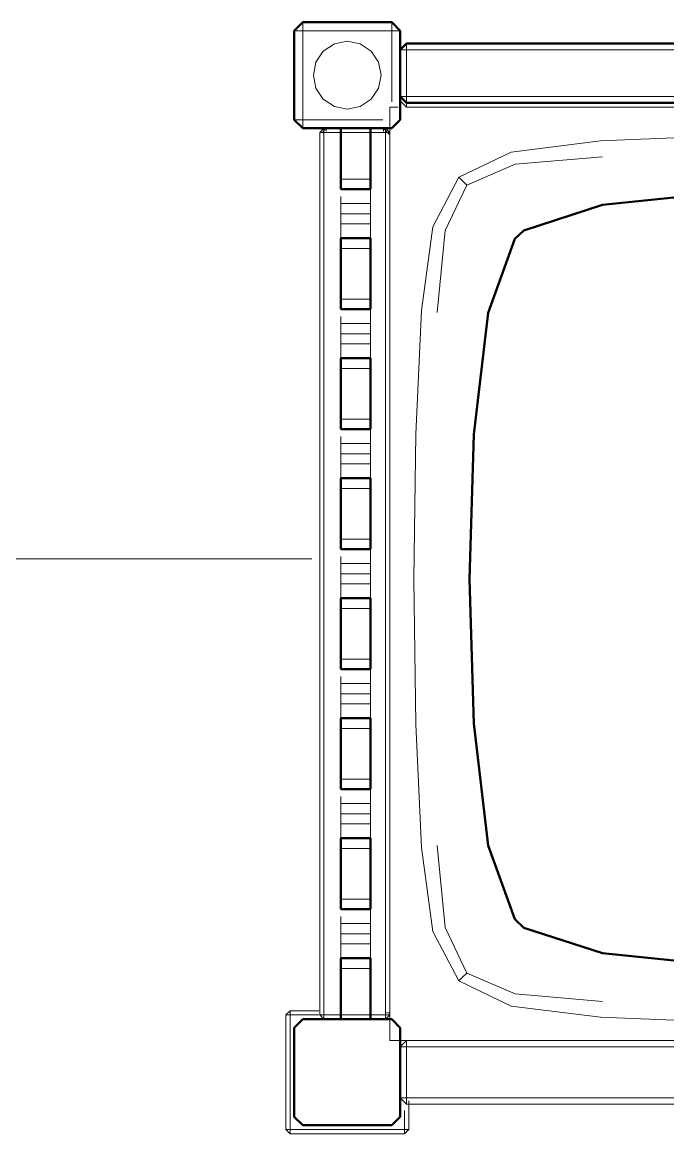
# Model space of a CAD drawing. Header units: metres. Extents: x 10 to 831, y 10 to 584.
# Drawn here: x 663.09 to 673.33, y 457.63 to 475.1 of the extents above; entities that cross this region are included whole.
import ezdxf

# ---------------------------------------------------------------- set-up
doc = ezdxf.new("R2010")
doc.units = ezdxf.units.M
doc.layers.add('CUT', color=7, linetype='Continuous', lineweight=50)
doc.layers.add('VIS', color=8, linetype='Continuous', lineweight=13)

msp = doc.modelspace()

# ---------------------------------------------------------------- linework, layer by layer
at = {"layer": 'CUT'}
for p, q in [((667.367, 474.967), (667.5, 475.1)), ((667.5, 475.1), (668.9, 475.1)), ((668.9, 475.1), (669.033, 474.967)), ((667.367, 473.567), (667.367, 474.967)), ((669.033, 474.967), (669.033, 473.567)), ((669.033, 474.667), (669.133, 474.767)), ((669.133, 474.767), (673.333, 474.767)), ((669.033, 473.933), (669.033, 474.667)), ((669.133, 473.833), (669.033, 473.933)), ((673.333, 473.833), (669.133, 473.833)), ((667.5, 473.433), (667.367, 473.567)), ((669.033, 473.567), (668.9, 473.433)), ((668.9, 473.433), (667.5, 473.433)), ((668.1, 472.984), (668.1, 473.433)), ((668.1, 473.433), (668.567, 473.433)), ((668.567, 473.433), (668.567, 472.984)), ((668.1, 472.634), (668.1, 472.984)), ((668.567, 472.984), (668.567, 472.634)), ((668.1, 472.586), (668.1, 472.634)), ((668.1, 472.492), (668.1, 472.586)), ((668.1, 472.475), (668.1, 472.492)), ((668.567, 472.475), (668.1, 472.475)), ((668.567, 472.634), (668.567, 472.586)), ((668.567, 472.586), (668.567, 472.492)), ((668.567, 472.492), (668.567, 472.475)), ((672.215, 472.228), (673.333, 472.344)), ((670.977, 471.829), (672.215, 472.228)), ((670.835, 471.696), (670.977, 471.829)), ((668.1, 471.689), (668.1, 471.706)), ((668.1, 471.706), (668.567, 471.706)), ((668.1, 471.325), (668.1, 471.689)), ((668.567, 471.706), (668.567, 471.689)), ((668.567, 471.689), (668.567, 471.325)), ((670.413, 470.535), (670.835, 471.696)), ((668.1, 470.971), (668.1, 471.325)), ((668.567, 471.325), (668.567, 470.971)), ((668.1, 470.606), (668.1, 470.971)), ((668.567, 470.971), (668.567, 470.606)), ((668.1, 470.589), (668.1, 470.606)), ((668.567, 470.589), (668.1, 470.589)), ((668.567, 470.606), (668.567, 470.589)), ((670.19, 468.62), (670.413, 470.535)), ((668.1, 469.803), (668.1, 469.82)), ((668.1, 469.82), (668.567, 469.82)), ((668.1, 469.439), (668.1, 469.803)), ((668.567, 469.82), (668.567, 469.803)), ((668.567, 469.803), (668.567, 469.439)), ((668.1, 469.085), (668.1, 469.439)), ((668.567, 469.439), (668.567, 469.085)), ((668.1, 468.72), (668.1, 469.085)), ((668.567, 469.085), (668.567, 468.72)), ((668.1, 468.704), (668.1, 468.72)), ((668.567, 468.704), (668.1, 468.704)), ((668.567, 468.72), (668.567, 468.704)), ((670.123, 466.35), (670.19, 468.62)), ((668.1, 467.918), (668.1, 467.934)), ((668.1, 467.934), (668.567, 467.934)), ((668.567, 467.934), (668.567, 467.918)), ((668.1, 467.553), (668.1, 467.918)), ((668.567, 467.918), (668.567, 467.553)), ((668.1, 467.199), (668.1, 467.553)), ((668.567, 467.553), (668.567, 467.199)), ((668.1, 466.835), (668.1, 467.199)), ((668.567, 467.199), (668.567, 466.835)), ((668.1, 466.818), (668.1, 466.835)), ((668.567, 466.818), (668.1, 466.818)), ((668.567, 466.835), (668.567, 466.818)), ((670.19, 464.08), (670.123, 466.35)), ((668.1, 466.032), (668.1, 466.049)), ((668.1, 466.049), (668.567, 466.049)), ((668.1, 465.668), (668.1, 466.032)), ((668.567, 466.049), (668.567, 466.032)), ((668.567, 466.032), (668.567, 465.668)), ((668.1, 465.313), (668.1, 465.668)), ((668.567, 465.668), (668.567, 465.313)), ((668.1, 464.949), (668.1, 465.313)), ((668.567, 465.313), (668.567, 464.949)), ((668.1, 464.932), (668.1, 464.949)), ((668.567, 464.932), (668.1, 464.932)), ((668.567, 464.949), (668.567, 464.932)), ((668.1, 464.146), (668.1, 464.163)), ((668.1, 464.163), (668.567, 464.163)), ((668.1, 463.782), (668.1, 464.146)), ((668.567, 464.163), (668.567, 464.146)), ((668.567, 464.146), (668.567, 463.782)), ((670.413, 462.165), (670.19, 464.08)), ((668.1, 463.428), (668.1, 463.782)), ((668.567, 463.782), (668.567, 463.428)), ((668.1, 463.063), (668.1, 463.428)), ((668.567, 463.428), (668.567, 463.063)), ((668.1, 463.047), (668.1, 463.063)), ((668.567, 463.047), (668.1, 463.047)), ((668.567, 463.063), (668.567, 463.047)), ((668.1, 462.261), (668.1, 462.277)), ((668.1, 462.277), (668.567, 462.277)), ((668.1, 461.896), (668.1, 462.261)), ((668.567, 462.277), (668.567, 462.261)), ((668.567, 462.261), (668.567, 461.896)), ((670.835, 461.004), (670.413, 462.165)), ((668.1, 461.542), (668.1, 461.896)), ((668.567, 461.896), (668.567, 461.542)), ((668.1, 461.178), (668.1, 461.542)), ((668.567, 461.542), (668.567, 461.178)), ((668.1, 461.161), (668.1, 461.178)), ((668.567, 461.161), (668.1, 461.161)), ((668.567, 461.178), (668.567, 461.161)), ((670.977, 460.871), (670.835, 461.004)), ((672.215, 460.472), (670.977, 460.871)), ((673.333, 460.356), (672.215, 460.472)), ((668.567, 460.392), (668.1, 460.392)), ((668.1, 460.392), (668.1, 460.375)), ((668.1, 460.375), (668.1, 460.281)), ((668.1, 460.281), (668.1, 460.232)), ((668.567, 460.375), (668.567, 460.392)), ((668.567, 460.281), (668.567, 460.375)), ((668.567, 460.232), (668.567, 460.281)), ((668.1, 460.232), (668.1, 459.883)), ((668.567, 459.883), (668.567, 460.232)), ((668.1, 459.883), (668.1, 459.433)), ((668.567, 459.433), (668.567, 459.883)), ((667.367, 459.3), (667.5, 459.433)), ((667.5, 459.433), (668.9, 459.433)), ((668.1, 459.433), (668.567, 459.433)), ((668.9, 459.433), (669.033, 459.3)), ((667.367, 457.9), (667.367, 459.3)), ((669.033, 459.3), (669.033, 457.9)), ((667.5, 457.767), (667.367, 457.9)), ((669.033, 457.9), (668.9, 457.767)), ((668.9, 457.767), (667.5, 457.767))]:
    msp.add_line(p, q, dxfattribs=at)
at = {"layer": 'VIS'}
for p, q in [((667.367, 474.967), (667.5, 475.1)), ((667.367, 474.967), (667.5, 475.1)), ((667.5, 475.1), (667.5, 474.967)), ((667.5, 475.1), (668.9, 475.1)), ((667.5, 475.1), (667.5, 475.1)), ((667.5, 475.1), (668.9, 475.1)), ((668.9, 475.1), (669.033, 474.967)), ((668.9, 474.967), (668.9, 475.1)), ((668.9, 475.1), (668.9, 475.1)), ((669.033, 474.967), (668.9, 475.1)), ((667.5, 474.967), (667.367, 474.967)), ((667.367, 473.567), (667.367, 474.967)), ((667.367, 474.967), (667.367, 474.967)), ((667.367, 473.567), (667.367, 474.967)), ((667.5, 474.967), (667.5, 473.567)), ((668.9, 474.967), (667.5, 474.967)), ((669.033, 474.967), (668.9, 474.967)), ((668.9, 473.847), (668.9, 474.967)), ((669.033, 474.967), (669.033, 474.547)), ((669.033, 474.967), (669.033, 474.967)), ((669.033, 474.967), (669.033, 473.567)), ((667.823, 474.644), (667.996, 474.759)), ((667.996, 474.759), (668.2, 474.8)), ((668.2, 474.8), (668.404, 474.759)), ((668.404, 474.759), (668.577, 474.644)), ((669.033, 474.667), (669.133, 474.767)), ((669.033, 474.667), (669.133, 474.767)), ((669.133, 474.767), (669.083, 474.717)), ((669.133, 474.667), (669.133, 474.767)), ((669.133, 474.767), (669.133, 474.717)), ((673.333, 474.767), (669.133, 474.767)), ((669.133, 474.767), (673.333, 474.767)), ((669.133, 474.767), (669.133, 474.767)), ((669.133, 474.767), (669.133, 474.667)), ((669.133, 474.767), (669.133, 474.767)), ((669.133, 474.767), (673.333, 474.767)), ((669.133, 474.767), (673.333, 474.767)), ((667.707, 474.471), (667.823, 474.644)), ((668.577, 474.644), (668.693, 474.471)), ((669.133, 474.667), (669.033, 474.667)), ((669.033, 473.933), (669.033, 474.667)), ((669.033, 474.667), (669.033, 474.667)), ((669.033, 473.933), (669.033, 474.667)), ((669.133, 474.667), (673.333, 474.667)), ((669.133, 474.133), (669.133, 474.667)), ((669.133, 474.667), (669.133, 473.933)), ((673.333, 474.667), (669.133, 474.667)), ((667.667, 474.267), (667.707, 474.471)), ((668.693, 474.471), (668.733, 474.267)), ((667.707, 474.063), (667.667, 474.267)), ((668.733, 474.267), (668.693, 474.063)), ((667.823, 473.89), (667.707, 474.063)), ((668.693, 474.063), (668.577, 473.89)), ((667.996, 473.774), (667.823, 473.89)), ((668.577, 473.89), (668.404, 473.774)), ((669.133, 473.833), (669.033, 473.933)), ((669.033, 473.933), (669.133, 473.933)), ((669.033, 473.933), (669.033, 473.933)), ((669.133, 473.833), (669.033, 473.933)), ((669.133, 473.933), (669.133, 473.833)), ((669.133, 473.933), (673.333, 473.933)), ((668.2, 473.733), (667.996, 473.774)), ((668.404, 473.774), (668.2, 473.733)), ((668.867, 473.767), (668.867, 459.1)), ((668.867, 473.767), (669.002, 473.767)), ((668.867, 473.767), (668.867, 473.767)), ((669.033, 473.867), (669.133, 473.767)), ((669.033, 473.867), (669.033, 473.867)), ((669.033, 473.847), (669.033, 473.707)), ((673.333, 473.833), (669.133, 473.833)), ((669.133, 473.833), (669.133, 473.833)), ((673.333, 473.833), (669.133, 473.833)), ((669.133, 473.767), (669.133, 473.817)), ((669.133, 473.767), (673.333, 473.767)), ((667.5, 473.433), (667.367, 473.567)), ((667.367, 473.567), (667.5, 473.567)), ((667.367, 473.567), (667.367, 473.567)), ((667.5, 473.433), (667.367, 473.567)), ((667.5, 473.567), (667.5, 473.433)), ((667.5, 473.567), (668.76, 473.567)), ((669.033, 473.567), (668.9, 473.433)), ((669.033, 473.567), (669.033, 473.567)), ((668.62, 473.433), (667.5, 473.433)), ((667.5, 473.433), (667.5, 473.433)), ((668.9, 473.433), (667.5, 473.433)), ((667.833, 473.433), (667.767, 473.367)), ((667.767, 473.367), (667.833, 473.367)), ((667.767, 473.367), (667.767, 459.5)), ((667.867, 473.433), (667.817, 473.383)), ((667.833, 473.367), (667.833, 473.433)), ((667.833, 473.433), (667.833, 473.4)), ((667.833, 473.433), (667.833, 473.433)), ((667.833, 473.433), (668.8, 473.433)), ((668.8, 473.433), (667.833, 473.433)), ((667.833, 473.367), (668.8, 473.367)), ((667.833, 459.5), (667.833, 473.367)), ((667.867, 473.433), (667.867, 473.383)), ((667.867, 473.433), (667.867, 473.433)), ((668.767, 473.433), (667.867, 473.433)), ((667.867, 473.433), (668.767, 473.433)), ((668.1, 473.433), (668.1, 473.287)), ((668.1, 473.433), (668.1, 473.433)), ((668.633, 473.433), (668.1, 473.433)), ((668.1, 473.433), (668.1, 473.433)), ((668.1, 473.433), (668.1, 472.76)), ((668.1, 473.433), (668.567, 473.433)), ((668.1, 473.433), (668.567, 473.433)), ((668.1, 473.433), (668.1, 472.984)), ((668.567, 459.433), (668.567, 473.433)), ((668.567, 473.433), (668.567, 473.433)), ((668.567, 472.984), (668.567, 473.433)), ((668.633, 473.433), (668.633, 473.433)), ((668.867, 473.333), (668.767, 473.433)), ((668.767, 473.433), (668.767, 473.383)), ((668.767, 473.433), (668.817, 473.383)), ((668.767, 473.433), (668.767, 473.433)), ((668.867, 473.367), (668.8, 473.433)), ((668.8, 473.433), (668.8, 473.367)), ((668.8, 473.433), (668.867, 473.367)), ((668.8, 473.433), (668.8, 473.433)), ((668.8, 473.367), (668.867, 473.367)), ((668.8, 473.367), (668.8, 459.5)), ((668.867, 473.367), (668.833, 473.367)), ((668.867, 473.367), (668.867, 473.367)), ((668.867, 459.5), (668.867, 473.367)), ((668.867, 473.367), (668.867, 459.5)), ((668.9, 473.433), (668.9, 473.433)), ((668.867, 473.333), (668.867, 473.333)), ((668.867, 459.533), (668.867, 473.333)), ((672.182, 473.234), (670.777, 473.06)), ((672.182, 473.234), (673.333, 473.283)), ((669.954, 472.664), (670.777, 473.06)), ((668.1, 472.634), (668.1, 472.984)), ((668.567, 472.984), (668.567, 472.634)), ((670.838, 472.868), (670.079, 472.541)), ((672.211, 472.987), (670.838, 472.868)), ((669.543, 471.887), (669.954, 472.664)), ((669.954, 472.664), (669.966, 472.653)), ((670.001, 472.617), (669.966, 472.653)), ((668.1, 472.634), (668.1, 472.475)), ((668.567, 472.634), (668.1, 472.634)), ((668.1, 472.586), (668.1, 472.634)), ((668.1, 472.586), (668.1, 472.492)), ((668.1, 472.475), (668.1, 472.492)), ((668.567, 472.475), (668.1, 472.475)), ((668.1, 472.475), (668.1, 472.475)), ((668.1, 472.475), (668.567, 472.475)), ((668.567, 472.475), (668.333, 472.475)), ((668.567, 472.475), (668.333, 472.475)), ((668.567, 472.634), (668.567, 472.475)), ((668.567, 472.475), (668.567, 472.634)), ((668.567, 472.586), (668.567, 472.634)), ((668.567, 472.492), (668.567, 472.586)), ((668.567, 472.475), (668.567, 472.492)), ((668.567, 472.475), (668.567, 472.475)), ((668.567, 472.475), (668.567, 472.25)), ((668.567, 472.475), (668.567, 472.475)), ((670.079, 472.541), (669.737, 471.825)), ((670.001, 472.617), (670.079, 472.541)), ((668.1, 472.25), (668.1, 472.362)), ((672.215, 472.228), (673.333, 472.344)), ((668.1, 472.09), (668.1, 472.25)), ((668.567, 472.25), (668.1, 472.25)), ((668.567, 472.25), (668.567, 472.09)), ((672.215, 472.228), (670.977, 471.829)), ((668.1, 471.931), (668.1, 472.09)), ((668.1, 472.09), (668.567, 472.09)), ((668.567, 472.09), (668.567, 471.931)), ((668.1, 471.706), (668.1, 471.931)), ((668.567, 471.931), (668.1, 471.931)), ((668.567, 471.931), (668.567, 471.706)), ((669.366, 470.568), (669.543, 471.887)), ((669.615, 470.539), (669.737, 471.825)), ((670.977, 471.829), (670.835, 471.696)), ((668.1, 471.547), (668.1, 471.706)), ((668.1, 471.706), (668.1, 471.706)), ((668.1, 471.706), (668.1, 471.706)), ((668.1, 471.706), (668.1, 471.547)), ((668.567, 471.706), (668.1, 471.706)), ((668.567, 471.706), (668.1, 471.706)), ((668.567, 471.706), (668.1, 471.706)), ((668.1, 471.706), (668.1, 471.689)), ((668.1, 471.706), (668.567, 471.706)), ((668.1, 471.325), (668.1, 471.689)), ((668.567, 471.706), (668.567, 471.706)), ((668.567, 471.706), (668.567, 471.547)), ((668.567, 471.547), (668.567, 471.706)), ((668.567, 471.706), (668.567, 471.706)), ((668.567, 471.706), (668.567, 471.689)), ((668.567, 471.325), (668.567, 471.689)), ((670.835, 471.696), (670.413, 470.535)), ((668.567, 471.547), (668.1, 471.547)), ((668.1, 470.971), (668.1, 471.325)), ((668.1, 471.28), (668.1, 470.876)), ((668.567, 471.325), (668.567, 470.971)), ((668.1, 470.606), (668.1, 470.971)), ((668.567, 470.606), (668.567, 470.971)), ((668.1, 470.749), (668.1, 470.589)), ((668.567, 470.749), (668.1, 470.749)), ((668.567, 470.749), (668.567, 470.589)), ((668.567, 470.589), (668.567, 470.749)), ((668.1, 470.589), (668.1, 470.606)), ((668.567, 470.589), (668.1, 470.589)), ((668.1, 470.589), (668.1, 470.589)), ((668.1, 470.589), (668.567, 470.589)), ((668.567, 470.589), (668.333, 470.589)), ((668.567, 470.589), (668.333, 470.589)), ((668.567, 470.589), (668.567, 470.606)), ((668.567, 470.589), (668.567, 470.589)), ((668.567, 470.589), (668.567, 470.364)), ((668.567, 470.589), (668.567, 470.589)), ((669.366, 470.568), (669.277, 468.634)), ((668.1, 470.364), (668.1, 470.477)), ((670.19, 468.62), (670.413, 470.535)), ((668.1, 470.205), (668.1, 470.364)), ((668.567, 470.364), (668.1, 470.364)), ((668.1, 470.045), (668.1, 470.205)), ((668.1, 470.205), (668.567, 470.205)), ((668.567, 470.364), (668.567, 470.205)), ((668.567, 470.205), (668.567, 470.045)), ((668.1, 469.82), (668.1, 470.045)), ((668.567, 470.045), (668.1, 470.045)), ((668.567, 470.045), (668.567, 469.82)), ((668.1, 469.661), (668.1, 469.82)), ((668.1, 469.82), (668.1, 469.82)), ((668.1, 469.82), (668.1, 469.82)), ((668.1, 469.82), (668.1, 469.661)), ((668.567, 469.82), (668.1, 469.82)), ((668.567, 469.82), (668.1, 469.82)), ((668.567, 469.82), (668.1, 469.82)), ((668.1, 469.82), (668.1, 469.803)), ((668.1, 469.82), (668.567, 469.82)), ((668.1, 469.439), (668.1, 469.803)), ((668.567, 469.82), (668.567, 469.82)), ((668.567, 469.82), (668.567, 469.661)), ((668.567, 469.661), (668.567, 469.82)), ((668.567, 469.82), (668.567, 469.82)), ((668.567, 469.82), (668.567, 469.803)), ((668.567, 469.439), (668.567, 469.803)), ((668.567, 469.661), (668.1, 469.661)), ((668.1, 469.085), (668.1, 469.439)), ((668.1, 469.395), (668.1, 468.991)), ((668.567, 469.439), (668.567, 469.085)), ((668.1, 468.72), (668.1, 469.085)), ((668.567, 468.72), (668.567, 469.085)), ((668.1, 468.863), (668.1, 468.704)), ((668.567, 468.863), (668.1, 468.863)), ((668.567, 468.863), (668.567, 468.704)), ((668.567, 468.704), (668.567, 468.863)), ((668.1, 468.704), (668.1, 468.72)), ((668.567, 468.704), (668.1, 468.704)), ((668.1, 468.704), (668.1, 468.704)), ((668.1, 468.704), (668.567, 468.704)), ((668.567, 468.704), (668.333, 468.704)), ((668.567, 468.704), (668.333, 468.704)), ((668.567, 468.704), (668.567, 468.72)), ((668.567, 468.704), (668.567, 468.704)), ((668.567, 468.704), (668.567, 468.478)), ((668.567, 468.704), (668.567, 468.704)), ((669.277, 468.634), (669.248, 466.35)), ((668.1, 468.478), (668.1, 468.591)), ((668.1, 468.319), (668.1, 468.478)), ((668.567, 468.478), (668.1, 468.478)), ((668.567, 468.478), (668.567, 468.319)), ((670.123, 466.35), (670.19, 468.62)), ((668.1, 468.16), (668.1, 468.319)), ((668.1, 468.319), (668.567, 468.319)), ((668.567, 468.319), (668.567, 468.16)), ((668.1, 467.934), (668.1, 468.16)), ((668.567, 468.16), (668.1, 468.16)), ((668.567, 468.16), (668.567, 467.934)), ((668.1, 467.775), (668.1, 467.934)), ((668.1, 467.934), (668.1, 467.934)), ((668.1, 467.934), (668.1, 467.934)), ((668.1, 467.934), (668.1, 467.775)), ((668.567, 467.934), (668.1, 467.934)), ((668.567, 467.934), (668.1, 467.934)), ((668.567, 467.934), (668.1, 467.934)), ((668.1, 467.934), (668.1, 467.918)), ((668.1, 467.934), (668.567, 467.934)), ((668.567, 467.934), (668.567, 467.934)), ((668.567, 467.934), (668.567, 467.775)), ((668.567, 467.775), (668.567, 467.934)), ((668.567, 467.934), (668.567, 467.934)), ((668.567, 467.934), (668.567, 467.918)), ((668.1, 467.553), (668.1, 467.918)), ((668.567, 467.775), (668.1, 467.775)), ((668.567, 467.553), (668.567, 467.918)), ((668.1, 467.199), (668.1, 467.553)), ((668.1, 467.51), (668.1, 467.106)), ((668.567, 467.553), (668.567, 467.199)), ((668.1, 466.835), (668.1, 467.199)), ((668.567, 466.835), (668.567, 467.199)), ((668.1, 466.977), (668.1, 466.818)), ((668.567, 466.977), (668.1, 466.977)), ((668.567, 466.977), (668.567, 466.818)), ((668.567, 466.818), (668.567, 466.977)), ((668.1, 466.818), (668.1, 466.835)), ((668.567, 466.818), (668.1, 466.818)), ((668.1, 466.818), (668.1, 466.818)), ((668.1, 466.818), (668.567, 466.818)), ((668.567, 466.818), (668.333, 466.818)), ((668.567, 466.818), (668.333, 466.818)), ((668.567, 466.818), (668.567, 466.835)), ((668.567, 466.818), (668.567, 466.818)), ((668.567, 466.818), (668.567, 466.593)), ((668.567, 466.818), (668.567, 466.818)), ((667.509, 466.667), (662.298, 466.667)), ((662.432, 466.667), (667.643, 466.667)), ((668.1, 466.593), (668.1, 466.705)), ((668.1, 466.433), (668.1, 466.593)), ((668.567, 466.593), (668.1, 466.593)), ((668.567, 466.593), (668.567, 466.433)), ((668.1, 466.274), (668.1, 466.433)), ((668.567, 466.433), (668.1, 466.433)), ((668.567, 466.433), (668.567, 466.274)), ((668.1, 466.049), (668.1, 466.274)), ((668.567, 466.274), (668.1, 466.274)), ((668.567, 466.274), (668.567, 466.049)), ((669.248, 466.35), (669.277, 464.066)), ((670.19, 464.08), (670.123, 466.35)), ((668.1, 465.889), (668.1, 466.049)), ((668.1, 466.049), (668.1, 466.049)), ((668.1, 466.049), (668.1, 466.049)), ((668.1, 466.049), (668.1, 465.889)), ((668.1, 466.049), (668.567, 466.049)), ((668.567, 466.049), (668.1, 466.049)), ((668.567, 466.049), (668.1, 466.049)), ((668.1, 466.049), (668.1, 466.032)), ((668.1, 466.049), (668.567, 466.049)), ((668.1, 465.668), (668.1, 466.032)), ((668.567, 466.049), (668.567, 466.049)), ((668.567, 466.049), (668.567, 465.889)), ((668.567, 465.889), (668.567, 466.049)), ((668.567, 466.049), (668.567, 466.049)), ((668.567, 466.049), (668.567, 466.032)), ((668.567, 465.668), (668.567, 466.032)), ((668.567, 465.889), (668.1, 465.889)), ((668.1, 465.313), (668.1, 465.668)), ((668.567, 465.668), (668.567, 465.313)), ((668.1, 465.626), (668.1, 465.222)), ((668.1, 464.949), (668.1, 465.313)), ((668.567, 464.949), (668.567, 465.313)), ((668.1, 465.092), (668.1, 464.932)), ((668.567, 465.092), (668.1, 465.092)), ((668.567, 465.092), (668.567, 464.932)), ((668.567, 464.932), (668.567, 465.092)), ((668.1, 464.932), (668.1, 464.949)), ((668.567, 464.932), (668.1, 464.932)), ((668.1, 464.932), (668.1, 464.932)), ((668.1, 464.932), (668.567, 464.932)), ((668.1, 464.707), (668.1, 464.82)), ((668.567, 464.932), (668.333, 464.932)), ((668.567, 464.932), (668.333, 464.932)), ((668.567, 464.932), (668.567, 464.949)), ((668.567, 464.932), (668.567, 464.932)), ((668.567, 464.932), (668.567, 464.707)), ((668.567, 464.932), (668.567, 464.932)), ((668.1, 464.548), (668.1, 464.707)), ((668.567, 464.707), (668.1, 464.707)), ((668.567, 464.707), (668.567, 464.548)), ((668.1, 464.388), (668.1, 464.548)), ((668.1, 464.548), (668.567, 464.548)), ((668.567, 464.548), (668.567, 464.388)), ((668.1, 464.163), (668.1, 464.388)), ((668.567, 464.388), (668.1, 464.388)), ((668.567, 464.388), (668.567, 464.163)), ((668.1, 464.004), (668.1, 464.163)), ((668.1, 464.163), (668.1, 464.163)), ((668.1, 464.163), (668.1, 464.163)), ((668.1, 464.163), (668.1, 464.004)), ((668.567, 464.163), (668.1, 464.163)), ((668.567, 464.163), (668.1, 464.163)), ((668.567, 464.163), (668.1, 464.163)), ((668.1, 464.163), (668.1, 464.146)), ((668.1, 464.163), (668.567, 464.163)), ((668.1, 463.782), (668.1, 464.146)), ((668.567, 464.163), (668.567, 464.163)), ((668.567, 464.163), (668.567, 464.004)), ((668.567, 464.004), (668.567, 464.163)), ((668.567, 464.163), (668.567, 464.163)), ((668.567, 464.163), (668.567, 464.146)), ((668.567, 463.782), (668.567, 464.146)), ((668.567, 464.004), (668.1, 464.004)), ((669.366, 462.132), (669.277, 464.066)), ((670.413, 462.165), (670.19, 464.08)), ((668.1, 463.428), (668.1, 463.782)), ((668.1, 463.741), (668.1, 463.337)), ((668.567, 463.782), (668.567, 463.428)), ((668.1, 463.063), (668.1, 463.428)), ((668.567, 463.063), (668.567, 463.428)), ((668.1, 463.206), (668.1, 463.047)), ((668.567, 463.206), (668.1, 463.206)), ((668.1, 463.047), (668.1, 463.063)), ((668.567, 463.047), (668.1, 463.047)), ((668.1, 463.047), (668.1, 463.047)), ((668.1, 463.047), (668.567, 463.047)), ((668.567, 463.047), (668.333, 463.047)), ((668.567, 463.047), (668.333, 463.047)), ((668.567, 463.206), (668.567, 463.047)), ((668.567, 463.047), (668.567, 463.206)), ((668.567, 463.047), (668.567, 463.063)), ((668.567, 463.047), (668.567, 463.047)), ((668.567, 463.047), (668.567, 462.821)), ((668.567, 463.047), (668.567, 463.047)), ((668.1, 462.821), (668.1, 462.934)), ((668.1, 462.662), (668.1, 462.821)), ((668.567, 462.821), (668.1, 462.821)), ((668.567, 462.821), (668.567, 462.662)), ((668.1, 462.503), (668.1, 462.662)), ((668.1, 462.662), (668.567, 462.662)), ((668.567, 462.662), (668.567, 462.503)), ((668.1, 462.277), (668.1, 462.503)), ((668.567, 462.503), (668.1, 462.503)), ((668.567, 462.503), (668.567, 462.277)), ((668.1, 462.118), (668.1, 462.277)), ((668.1, 462.277), (668.1, 462.277)), ((668.1, 462.277), (668.1, 462.277)), ((668.1, 462.277), (668.1, 462.118)), ((668.567, 462.277), (668.1, 462.277)), ((668.567, 462.277), (668.1, 462.277)), ((668.567, 462.277), (668.1, 462.277)), ((668.1, 462.277), (668.1, 462.261)), ((668.1, 462.277), (668.567, 462.277)), ((668.1, 461.896), (668.1, 462.261)), ((668.567, 462.277), (668.567, 462.277)), ((668.567, 462.277), (668.567, 462.118)), ((668.567, 462.118), (668.567, 462.277)), ((668.567, 462.277), (668.567, 462.277)), ((668.567, 462.277), (668.567, 462.261)), ((668.567, 461.896), (668.567, 462.261)), ((668.567, 462.118), (668.1, 462.118)), ((669.366, 462.132), (669.543, 460.813)), ((669.615, 462.161), (669.737, 460.875)), ((670.413, 462.165), (670.835, 461.004)), ((668.1, 461.542), (668.1, 461.896)), ((668.1, 461.856), (668.1, 461.453)), ((668.567, 461.896), (668.567, 461.542)), ((668.1, 461.178), (668.1, 461.542)), ((668.567, 461.178), (668.567, 461.542)), ((668.1, 461.32), (668.1, 461.161)), ((668.567, 461.32), (668.1, 461.32)), ((668.567, 461.32), (668.567, 461.161)), ((668.567, 461.161), (668.567, 461.32)), ((668.1, 461.161), (668.1, 461.178)), ((668.567, 461.161), (668.1, 461.161)), ((668.1, 461.161), (668.1, 461.161)), ((668.1, 461.161), (668.567, 461.161)), ((668.567, 461.161), (668.333, 461.161)), ((668.567, 461.161), (668.333, 461.161)), ((668.567, 461.161), (668.567, 461.178)), ((668.567, 461.161), (668.567, 461.161)), ((668.567, 461.161), (668.567, 460.936)), ((668.567, 461.161), (668.567, 461.161)), ((668.1, 460.936), (668.1, 461.048)), ((670.835, 461.004), (670.977, 460.871)), ((668.1, 460.776), (668.1, 460.936)), ((668.567, 460.936), (668.1, 460.936)), ((668.1, 460.617), (668.1, 460.776)), ((668.1, 460.776), (668.567, 460.776)), ((668.567, 460.936), (668.567, 460.776)), ((668.567, 460.776), (668.567, 460.617)), ((669.954, 460.036), (669.543, 460.813)), ((669.737, 460.875), (670.079, 460.159)), ((670.977, 460.871), (672.215, 460.472)), ((668.1, 460.392), (668.1, 460.617)), ((668.567, 460.617), (668.1, 460.617)), ((668.567, 460.617), (668.567, 460.392)), ((673.333, 460.356), (672.215, 460.472)), ((668.1, 460.232), (668.1, 460.392)), ((668.1, 460.392), (668.1, 460.392)), ((668.1, 460.392), (668.1, 460.392)), ((668.1, 460.392), (668.1, 460.232)), ((668.567, 460.392), (668.1, 460.392)), ((668.567, 460.392), (668.1, 460.392)), ((668.567, 460.392), (668.1, 460.392)), ((668.1, 460.392), (668.1, 460.375)), ((668.1, 460.392), (668.567, 460.392)), ((668.1, 460.375), (668.1, 460.281)), ((668.1, 460.281), (668.1, 460.232)), ((668.567, 460.392), (668.567, 460.392)), ((668.567, 460.392), (668.567, 460.232)), ((668.567, 460.232), (668.567, 460.392)), ((668.567, 460.392), (668.567, 460.392)), ((668.567, 460.392), (668.567, 460.375)), ((668.567, 460.375), (668.567, 460.281)), ((668.567, 460.281), (668.567, 460.232)), ((668.567, 460.232), (668.1, 460.232)), ((668.1, 459.883), (668.1, 460.232)), ((668.567, 459.883), (668.567, 460.232)), ((670.001, 460.083), (669.966, 460.047)), ((670.001, 460.083), (670.079, 460.159)), ((670.079, 460.159), (670.838, 459.832)), ((668.1, 459.972), (668.1, 459.433)), ((669.954, 460.036), (669.966, 460.047)), ((670.777, 459.64), (669.954, 460.036)), ((668.1, 459.883), (668.1, 459.433)), ((668.567, 459.883), (668.567, 459.433)), ((672.211, 459.713), (670.838, 459.832)), ((667.3, 459.567), (667.233, 459.5)), ((667.3, 459.5), (667.3, 459.567)), ((667.3, 459.567), (667.3, 459.533)), ((667.3, 459.567), (667.75, 459.567)), ((667.3, 459.567), (667.3, 459.567)), ((667.6, 459.567), (667.3, 459.567)), ((672.182, 459.466), (670.777, 459.64)), ((667.233, 459.5), (667.3, 459.5)), ((667.233, 459.5), (667.233, 457.7)), ((667.3, 457.7), (667.3, 459.5)), ((667.3, 459.5), (667.75, 459.5)), ((667.367, 459.3), (667.5, 459.433)), ((667.5, 459.433), (667.5, 459.433)), ((667.5, 459.433), (668.9, 459.433)), ((667.833, 459.5), (667.767, 459.5)), ((667.767, 459.5), (667.833, 459.433)), ((667.767, 459.5), (667.767, 459.5)), ((667.833, 459.433), (667.833, 459.5)), ((668.8, 459.5), (667.833, 459.5)), ((667.833, 459.433), (667.994, 459.433)), ((668.567, 459.433), (668.1, 459.433)), ((668.1, 459.433), (668.1, 459.433)), ((668.1, 459.433), (668.567, 459.433)), ((668.567, 459.433), (668.567, 459.433)), ((668.8, 459.433), (668.867, 459.5)), ((668.867, 459.5), (668.8, 459.5)), ((668.8, 459.5), (668.8, 459.433)), ((668.8, 459.433), (668.8, 459.433)), ((668.867, 459.533), (668.817, 459.533)), ((668.867, 459.5), (668.833, 459.467)), ((668.867, 459.5), (668.867, 459.5)), ((668.9, 459.433), (668.9, 459.433)), ((669.033, 459.3), (668.9, 459.433)), ((672.182, 459.466), (673.333, 459.417)), ((667.367, 459.3), (667.367, 459.3)), ((667.367, 457.9), (667.367, 459.3)), ((669.033, 459.3), (669.033, 459.3)), ((669.033, 459.3), (669.033, 457.9)), ((668.867, 459.1), (673.333, 459.1)), ((669.133, 459.1), (669.033, 459)), ((669.133, 459), (669.133, 459.1)), ((669.133, 459.1), (669.133, 459.1)), ((673.333, 459.1), (669.133, 459.1)), ((669.033, 459), (669.133, 459)), ((669.033, 459), (669.033, 458.2)), ((669.133, 459), (673.333, 459)), ((669.133, 458.2), (669.133, 459)), ((669.133, 458.2), (669.033, 458.2)), ((669.033, 458.2), (669.133, 458.1)), ((669.033, 458.2), (669.033, 458.2)), ((669.133, 458.1), (669.133, 458.2)), ((673.333, 458.2), (669.133, 458.2)), ((669.1, 458), (669.1, 457.7)), ((669.133, 458.1), (673.333, 458.1)), ((669.167, 457.7), (669.167, 458.15)), ((669.167, 458), (669.167, 457.7)), ((667.367, 457.9), (667.367, 457.9)), ((667.5, 457.767), (667.367, 457.9)), ((669.033, 457.9), (668.9, 457.767)), ((669.033, 457.9), (669.033, 457.9)), ((667.3, 457.7), (667.233, 457.7)), ((667.233, 457.7), (667.3, 457.633)), ((667.233, 457.7), (667.233, 457.7)), ((667.3, 457.633), (667.3, 457.7)), ((669.1, 457.7), (667.3, 457.7)), ((667.3, 457.633), (669.1, 457.633)), ((667.5, 457.767), (667.5, 457.767)), ((668.9, 457.767), (667.5, 457.767)), ((668.9, 457.767), (668.9, 457.767)), ((669.1, 457.633), (669.167, 457.7)), ((669.167, 457.7), (669.1, 457.7)), ((669.1, 457.7), (669.1, 457.633)), ((669.1, 457.633), (669.1, 457.633)), ((669.167, 457.7), (669.133, 457.667)), ((669.167, 457.7), (669.167, 457.7))]:
    msp.add_line(p, q, dxfattribs=at)

doc.saveas('drawing.dxf')
